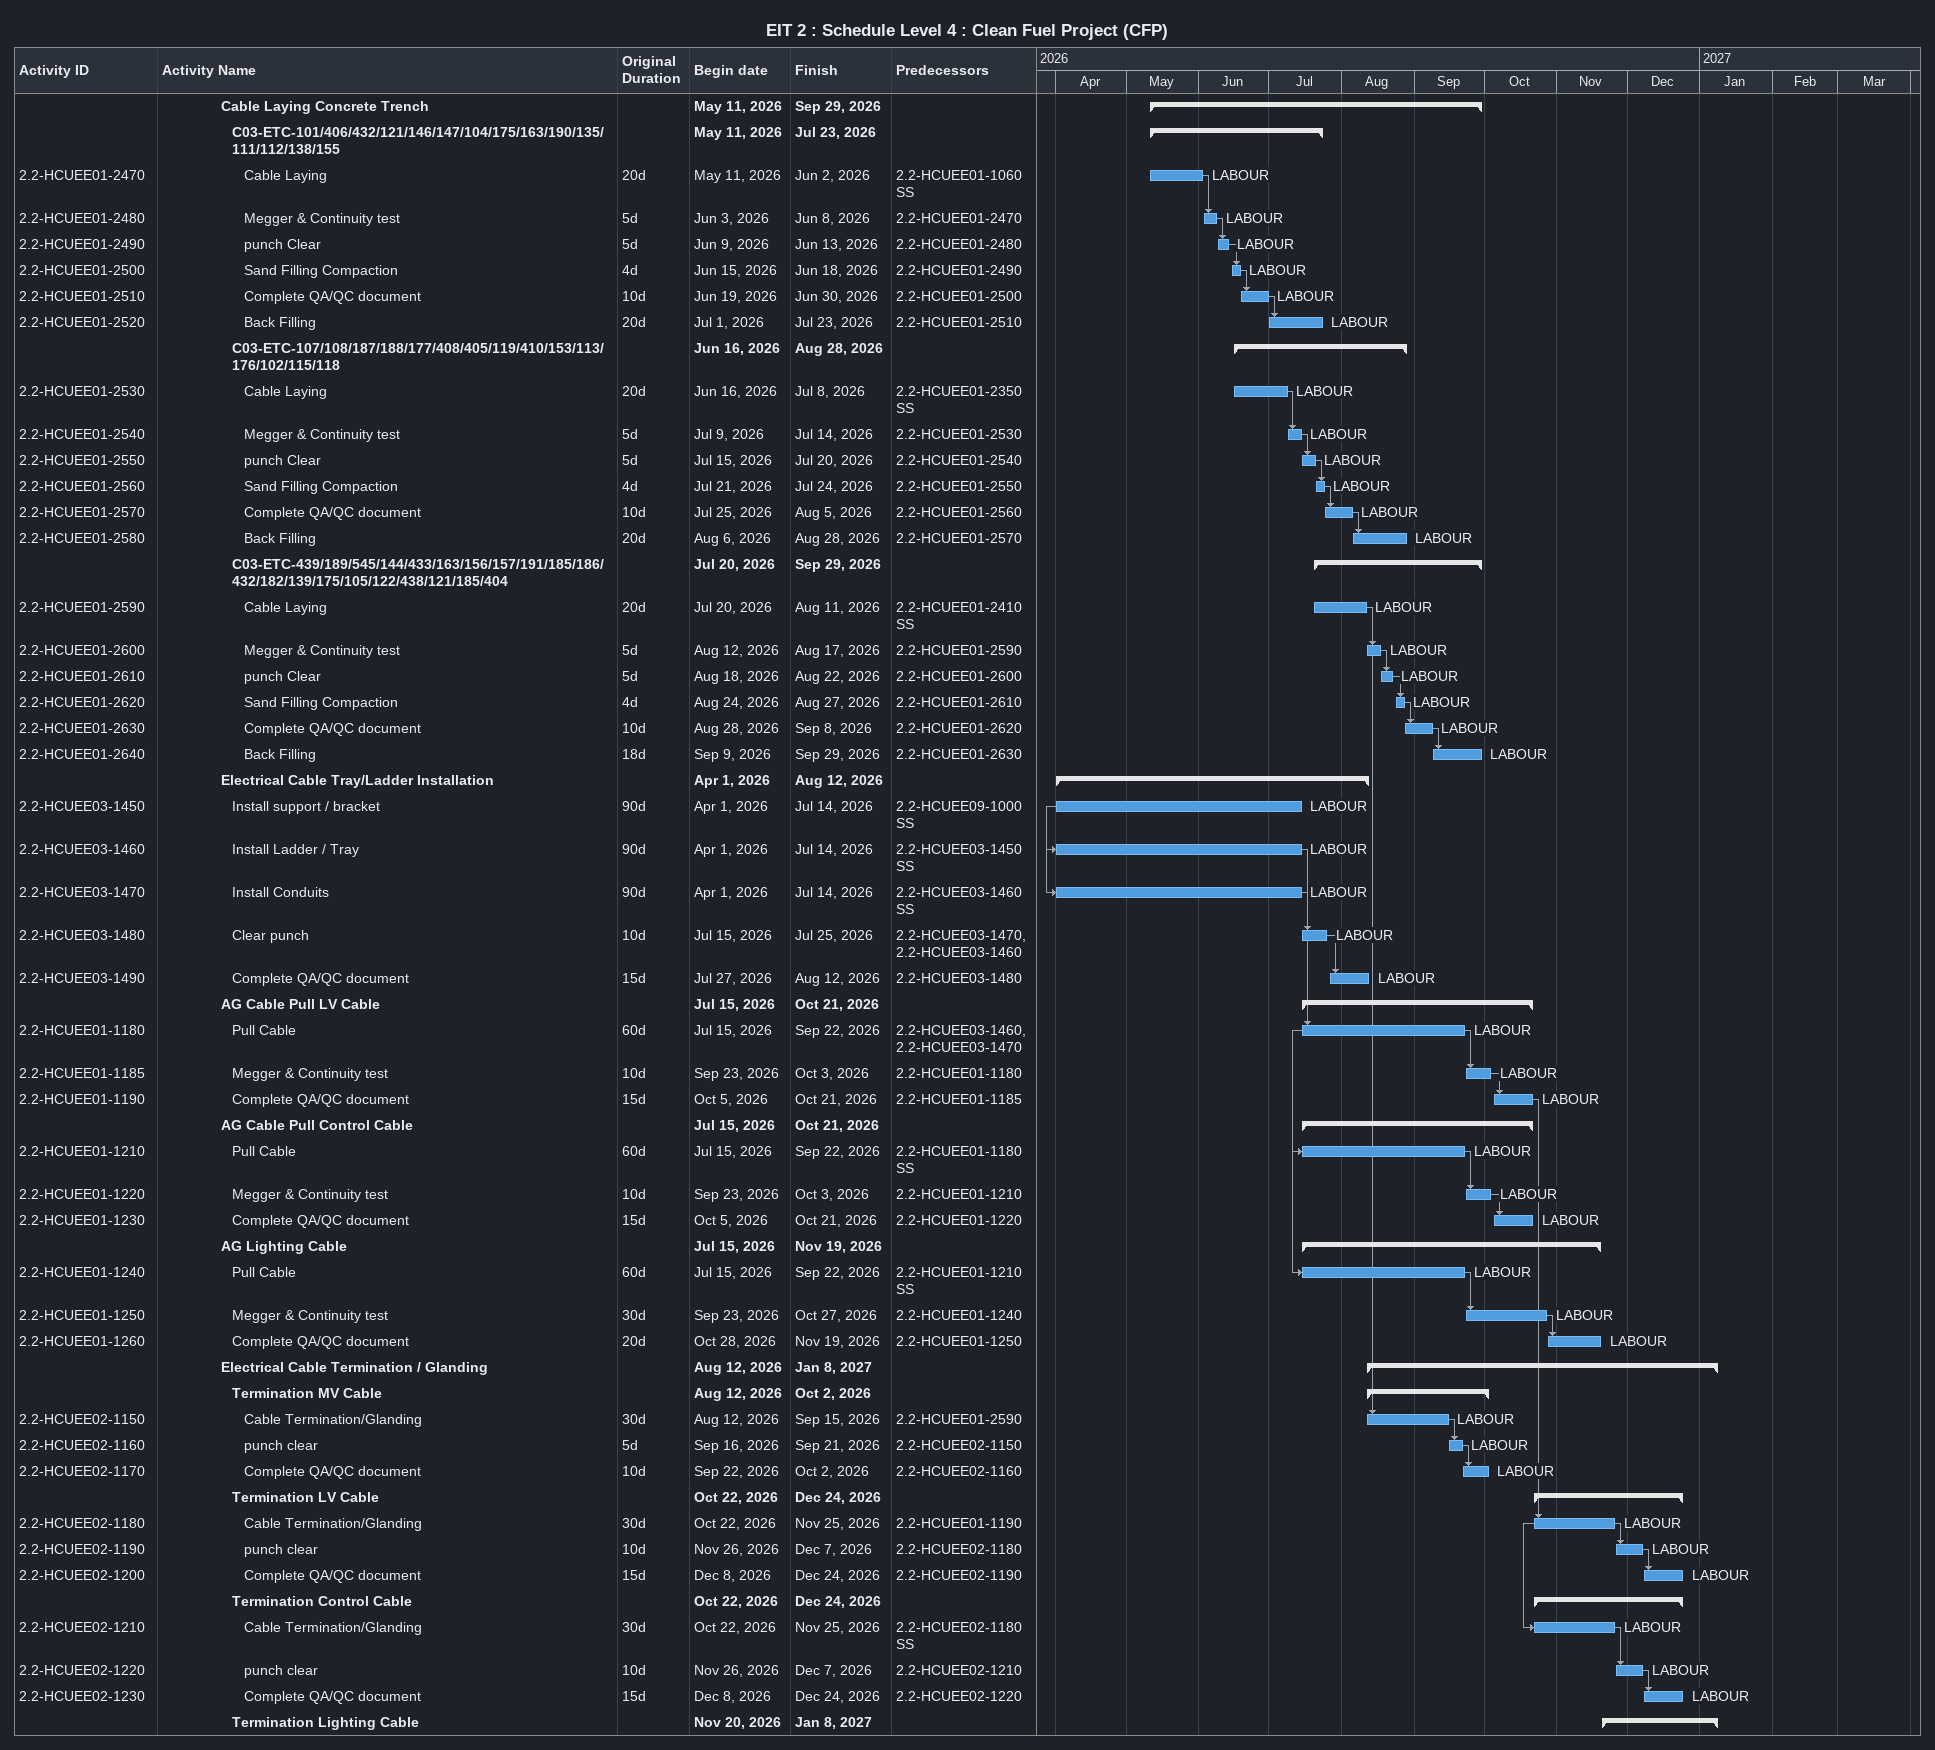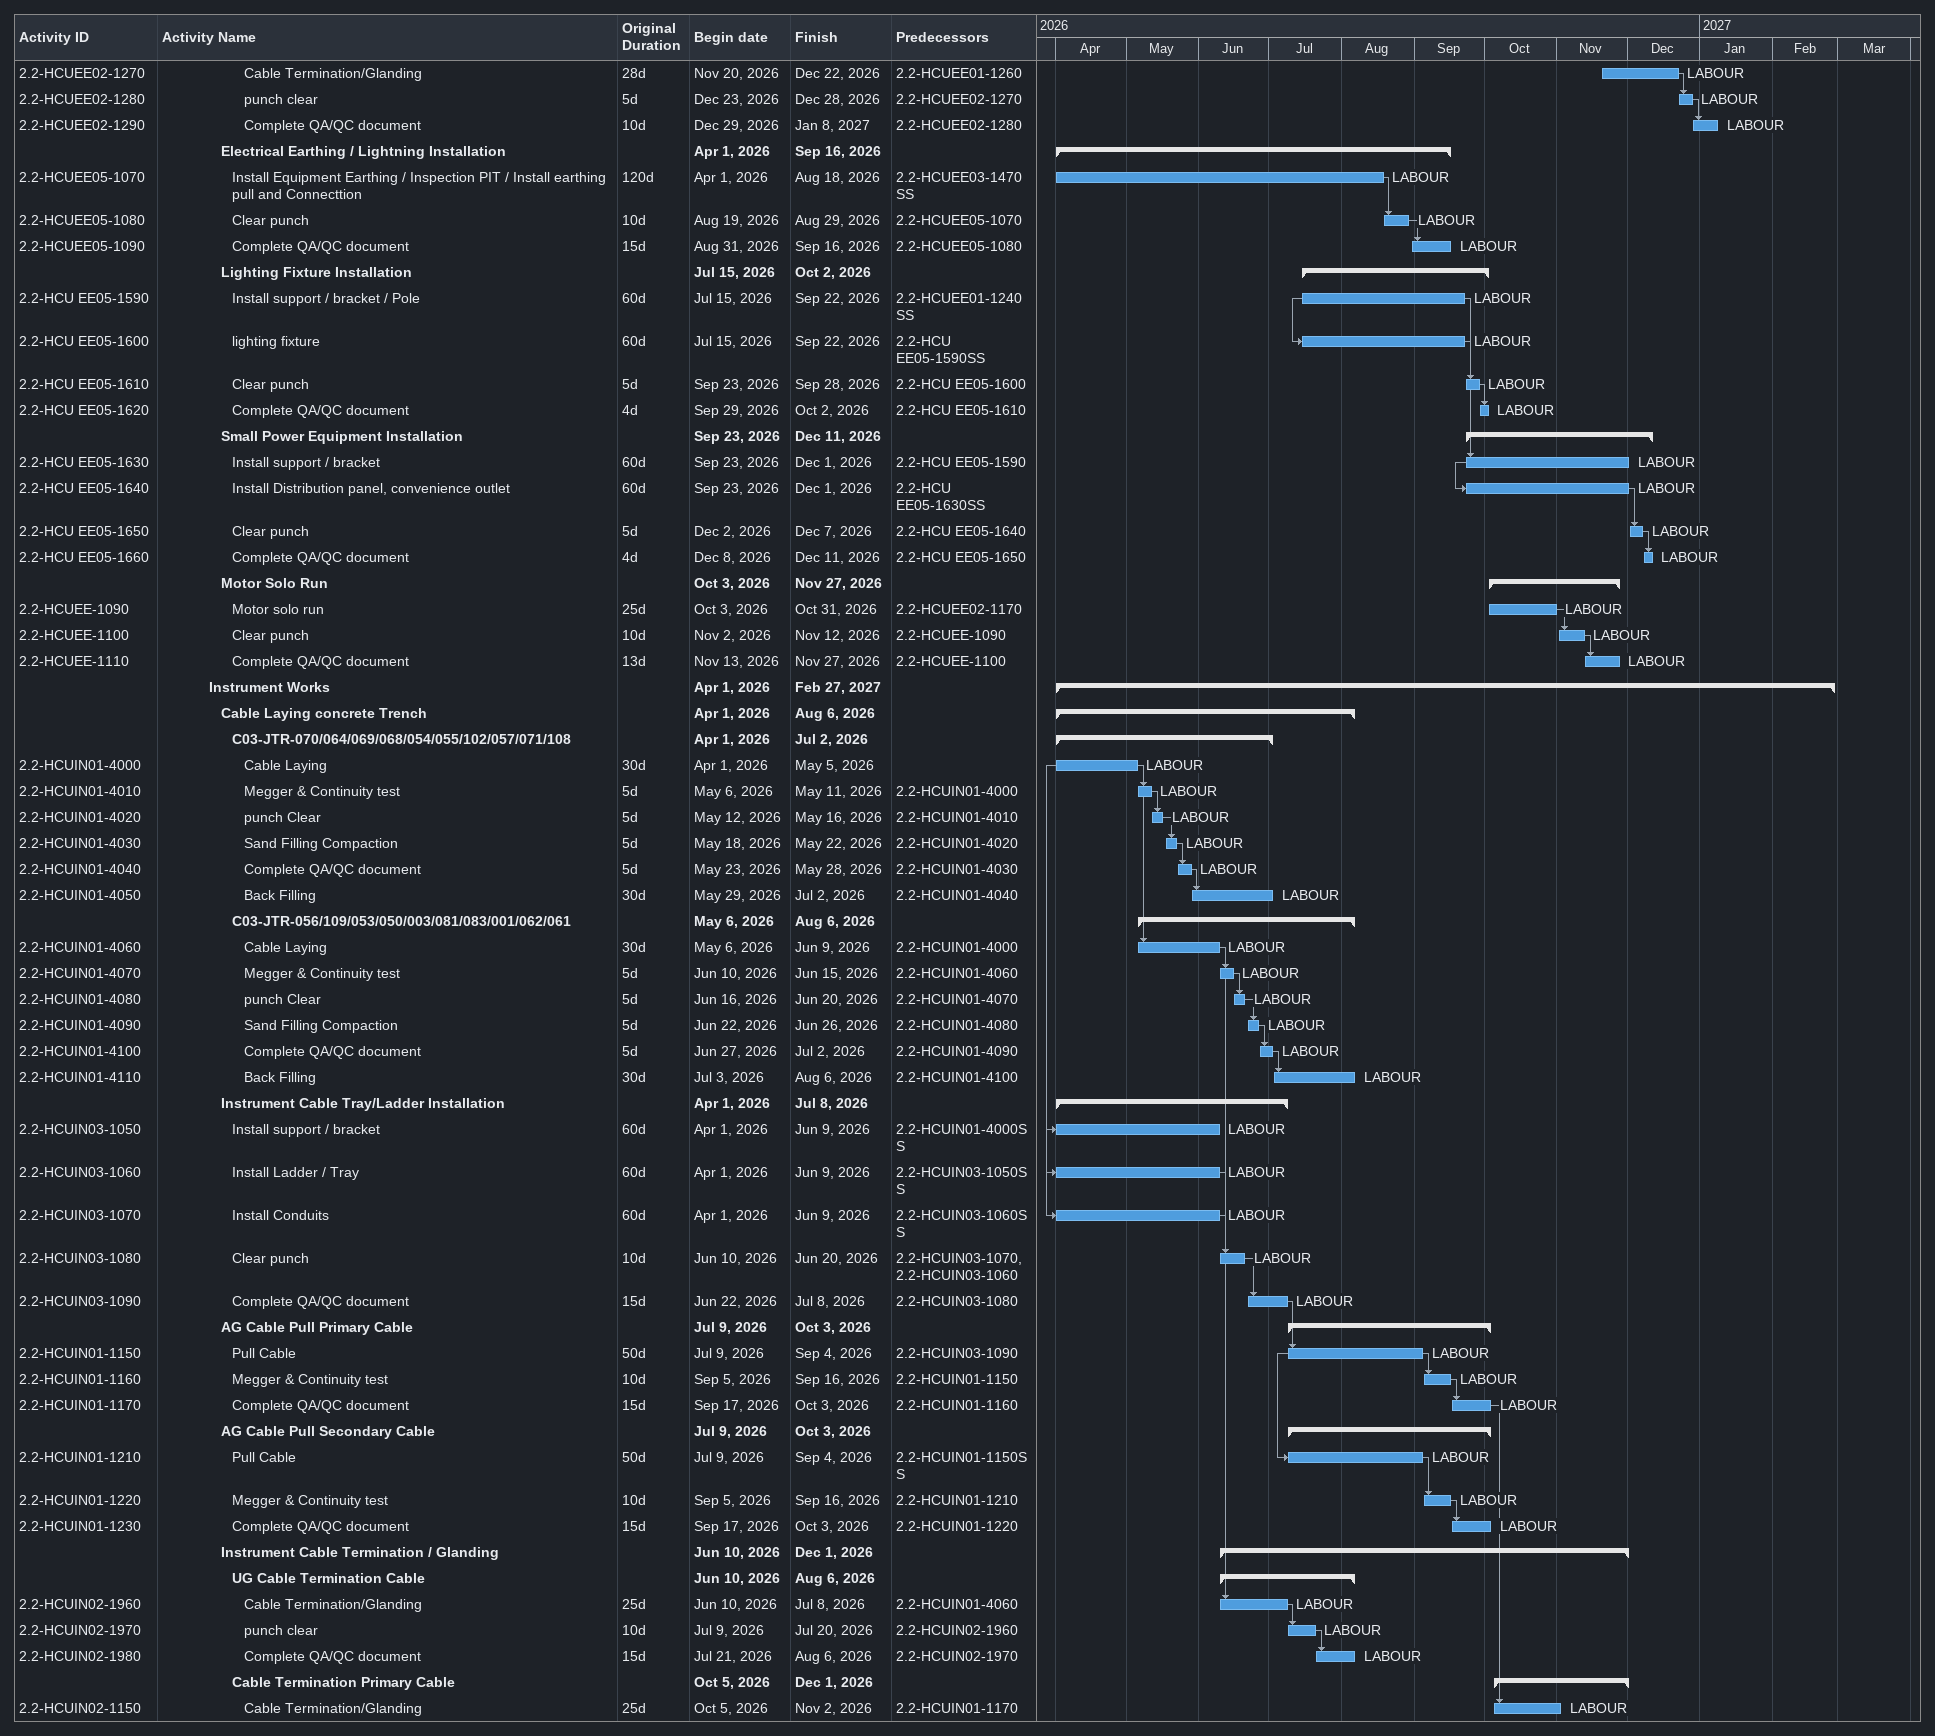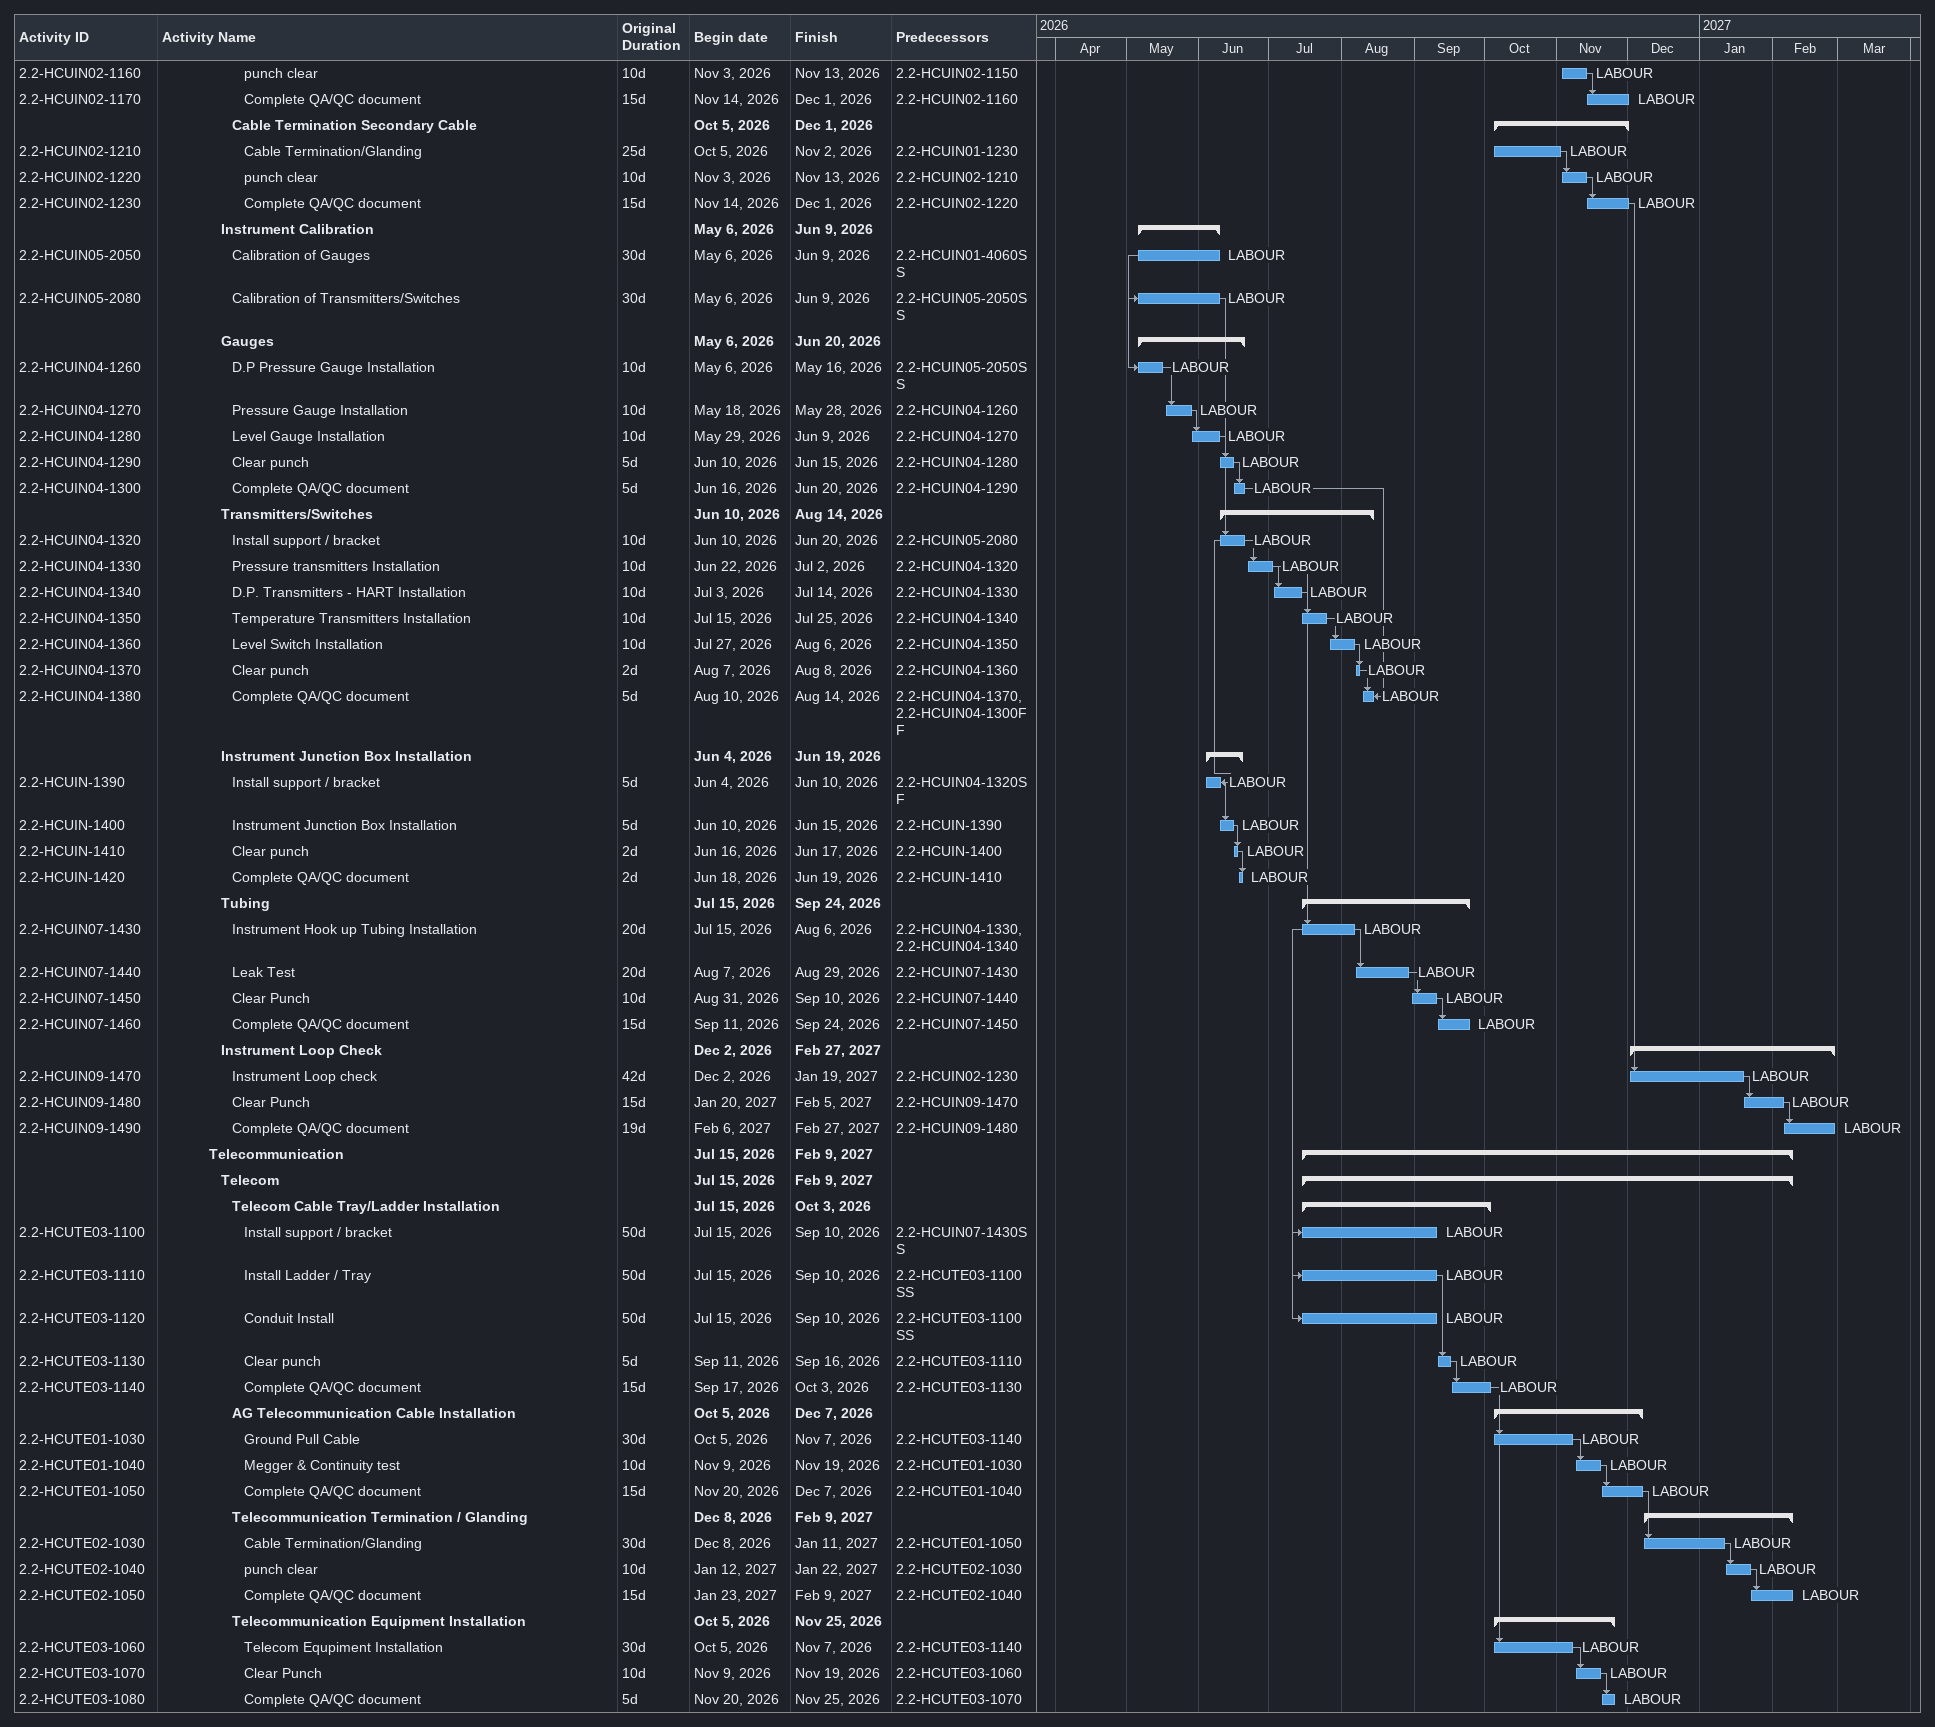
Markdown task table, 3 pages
EIT 2 : Schedule Level 4 : Clean Fuel Project (CFP)

| ID | Level | Task | Original duration | Start | Finish | Predecessors | Resources |
|---|---|---|---|---|---|---|---|
|  | 6 | **Cable Laying Concrete Trench** |  | 2026-05-11 | 2026-09-29 |  |  |
|  | 7 | **C03-ETC-101/406/432/121/146/147/104/175/163/190/135/111/112/138/155** |  | 2026-05-11 | 2026-07-23 |  |  |
| 2.2-HCUEE01-2470 | 8 | Cable Laying | 20d | 2026-05-11 | 2026-06-02 | 2.2-HCUEE01-1060SS | LABOUR |
| 2.2-HCUEE01-2480 | 8 | Megger & Continuity test | 5d | 2026-06-03 | 2026-06-08 | 2.2-HCUEE01-2470 | LABOUR |
| 2.2-HCUEE01-2490 | 8 | punch Clear | 5d | 2026-06-09 | 2026-06-13 | 2.2-HCUEE01-2480 | LABOUR |
| 2.2-HCUEE01-2500 | 8 | Sand Filling Compaction | 4d | 2026-06-15 | 2026-06-18 | 2.2-HCUEE01-2490 | LABOUR |
| 2.2-HCUEE01-2510 | 8 | Complete QA/QC document | 10d | 2026-06-19 | 2026-06-30 | 2.2-HCUEE01-2500 | LABOUR |
| 2.2-HCUEE01-2520 | 8 | Back Filling | 20d | 2026-07-01 | 2026-07-23 | 2.2-HCUEE01-2510 | LABOUR |
|  | 7 | **C03-ETC-107/108/187/188/177/408/405/119/410/153/113/176/102/115/118** |  | 2026-06-16 | 2026-08-28 |  |  |
| 2.2-HCUEE01-2530 | 8 | Cable Laying | 20d | 2026-06-16 | 2026-07-08 | 2.2-HCUEE01-2350SS | LABOUR |
| 2.2-HCUEE01-2540 | 8 | Megger & Continuity test | 5d | 2026-07-09 | 2026-07-14 | 2.2-HCUEE01-2530 | LABOUR |
| 2.2-HCUEE01-2550 | 8 | punch Clear | 5d | 2026-07-15 | 2026-07-20 | 2.2-HCUEE01-2540 | LABOUR |
| 2.2-HCUEE01-2560 | 8 | Sand Filling Compaction | 4d | 2026-07-21 | 2026-07-24 | 2.2-HCUEE01-2550 | LABOUR |
| 2.2-HCUEE01-2570 | 8 | Complete QA/QC document | 10d | 2026-07-25 | 2026-08-05 | 2.2-HCUEE01-2560 | LABOUR |
| 2.2-HCUEE01-2580 | 8 | Back Filling | 20d | 2026-08-06 | 2026-08-28 | 2.2-HCUEE01-2570 | LABOUR |
|  | 7 | **C03-ETC-439/189/545/144/433/163/156/157/191/185/186/432/182/139/175/105/122/438/121/185/404** |  | 2026-07-20 | 2026-09-29 |  |  |
| 2.2-HCUEE01-2590 | 8 | Cable Laying | 20d | 2026-07-20 | 2026-08-11 | 2.2-HCUEE01-2410SS | LABOUR |
| 2.2-HCUEE01-2600 | 8 | Megger & Continuity test | 5d | 2026-08-12 | 2026-08-17 | 2.2-HCUEE01-2590 | LABOUR |
| 2.2-HCUEE01-2610 | 8 | punch Clear | 5d | 2026-08-18 | 2026-08-22 | 2.2-HCUEE01-2600 | LABOUR |
| 2.2-HCUEE01-2620 | 8 | Sand Filling Compaction | 4d | 2026-08-24 | 2026-08-27 | 2.2-HCUEE01-2610 | LABOUR |
| 2.2-HCUEE01-2630 | 8 | Complete QA/QC document | 10d | 2026-08-28 | 2026-09-08 | 2.2-HCUEE01-2620 | LABOUR |
| 2.2-HCUEE01-2640 | 8 | Back Filling | 18d | 2026-09-09 | 2026-09-29 | 2.2-HCUEE01-2630 | LABOUR |
|  | 6 | **Electrical Cable Tray/Ladder Installation** |  | 2026-04-01 | 2026-08-12 |  |  |
| 2.2-HCUEE03-1450 | 7 | Install support / bracket | 90d | 2026-04-01 | 2026-07-14 | 2.2-HCUEE09-1000SS | LABOUR |
| 2.2-HCUEE03-1460 | 7 | Install Ladder / Tray | 90d | 2026-04-01 | 2026-07-14 | 2.2-HCUEE03-1450SS | LABOUR |
| 2.2-HCUEE03-1470 | 7 | Install Conduits | 90d | 2026-04-01 | 2026-07-14 | 2.2-HCUEE03-1460SS | LABOUR |
| 2.2-HCUEE03-1480 | 7 | Clear punch | 10d | 2026-07-15 | 2026-07-25 | 2.2-HCUEE03-1470, 2.2-HCUEE03-1460 | LABOUR |
| 2.2-HCUEE03-1490 | 7 | Complete QA/QC document | 15d | 2026-07-27 | 2026-08-12 | 2.2-HCUEE03-1480 | LABOUR |
|  | 6 | **AG Cable Pull LV Cable** |  | 2026-07-15 | 2026-10-21 |  |  |
| 2.2-HCUEE01-1180 | 7 | Pull Cable | 60d | 2026-07-15 | 2026-09-22 | 2.2-HCUEE03-1460, 2.2-HCUEE03-1470 | LABOUR |
| 2.2-HCUEE01-1185 | 7 | Megger & Continuity test | 10d | 2026-09-23 | 2026-10-03 | 2.2-HCUEE01-1180 | LABOUR |
| 2.2-HCUEE01-1190 | 7 | Complete QA/QC document | 15d | 2026-10-05 | 2026-10-21 | 2.2-HCUEE01-1185 | LABOUR |
|  | 6 | **AG Cable Pull Control Cable** |  | 2026-07-15 | 2026-10-21 |  |  |
| 2.2-HCUEE01-1210 | 7 | Pull Cable | 60d | 2026-07-15 | 2026-09-22 | 2.2-HCUEE01-1180SS | LABOUR |
| 2.2-HCUEE01-1220 | 7 | Megger & Continuity test | 10d | 2026-09-23 | 2026-10-03 | 2.2-HCUEE01-1210 | LABOUR |
| 2.2-HCUEE01-1230 | 7 | Complete QA/QC document | 15d | 2026-10-05 | 2026-10-21 | 2.2-HCUEE01-1220 | LABOUR |
|  | 6 | **AG Lighting Cable** |  | 2026-07-15 | 2026-11-19 |  |  |
| 2.2-HCUEE01-1240 | 7 | Pull Cable | 60d | 2026-07-15 | 2026-09-22 | 2.2-HCUEE01-1210SS | LABOUR |
| 2.2-HCUEE01-1250 | 7 | Megger & Continuity test | 30d | 2026-09-23 | 2026-10-27 | 2.2-HCUEE01-1240 | LABOUR |
| 2.2-HCUEE01-1260 | 7 | Complete QA/QC document | 20d | 2026-10-28 | 2026-11-19 | 2.2-HCUEE01-1250 | LABOUR |
|  | 6 | **Electrical Cable Termination / Glanding** |  | 2026-08-12 | 2027-01-08 |  |  |
|  | 7 | **Termination MV Cable** |  | 2026-08-12 | 2026-10-02 |  |  |
| 2.2-HCUEE02-1150 | 8 | Cable Termination/Glanding | 30d | 2026-08-12 | 2026-09-15 | 2.2-HCUEE01-2590 | LABOUR |
| 2.2-HCUEE02-1160 | 8 | punch clear | 5d | 2026-09-16 | 2026-09-21 | 2.2-HCUEE02-1150 | LABOUR |
| 2.2-HCUEE02-1170 | 8 | Complete QA/QC document | 10d | 2026-09-22 | 2026-10-02 | 2.2-HCUEE02-1160 | LABOUR |
|  | 7 | **Termination LV Cable** |  | 2026-10-22 | 2026-12-24 |  |  |
| 2.2-HCUEE02-1180 | 8 | Cable Termination/Glanding | 30d | 2026-10-22 | 2026-11-25 | 2.2-HCUEE01-1190 | LABOUR |
| 2.2-HCUEE02-1190 | 8 | punch clear | 10d | 2026-11-26 | 2026-12-07 | 2.2-HCUEE02-1180 | LABOUR |
| 2.2-HCUEE02-1200 | 8 | Complete QA/QC document | 15d | 2026-12-08 | 2026-12-24 | 2.2-HCUEE02-1190 | LABOUR |
|  | 7 | **Termination Control Cable** |  | 2026-10-22 | 2026-12-24 |  |  |
| 2.2-HCUEE02-1210 | 8 | Cable Termination/Glanding | 30d | 2026-10-22 | 2026-11-25 | 2.2-HCUEE02-1180SS | LABOUR |
| 2.2-HCUEE02-1220 | 8 | punch clear | 10d | 2026-11-26 | 2026-12-07 | 2.2-HCUEE02-1210 | LABOUR |
| 2.2-HCUEE02-1230 | 8 | Complete QA/QC document | 15d | 2026-12-08 | 2026-12-24 | 2.2-HCUEE02-1220 | LABOUR |
|  | 7 | **Termination Lighting Cable** |  | 2026-11-20 | 2027-01-08 |  |  |
| 2.2-HCUEE02-1270 | 8 | Cable Termination/Glanding | 28d | 2026-11-20 | 2026-12-22 | 2.2-HCUEE01-1260 | LABOUR |
| 2.2-HCUEE02-1280 | 8 | punch clear | 5d | 2026-12-23 | 2026-12-28 | 2.2-HCUEE02-1270 | LABOUR |
| 2.2-HCUEE02-1290 | 8 | Complete QA/QC document | 10d | 2026-12-29 | 2027-01-08 | 2.2-HCUEE02-1280 | LABOUR |
|  | 6 | **Electrical Earthing / Lightning Installation** |  | 2026-04-01 | 2026-09-16 |  |  |
| 2.2-HCUEE05-1070 | 7 | Install Equipment Earthing / Inspection PIT / Install earthing pull and Connecttion | 120d | 2026-04-01 | 2026-08-18 | 2.2-HCUEE03-1470SS | LABOUR |
| 2.2-HCUEE05-1080 | 7 | Clear punch | 10d | 2026-08-19 | 2026-08-29 | 2.2-HCUEE05-1070 | LABOUR |
| 2.2-HCUEE05-1090 | 7 | Complete QA/QC document | 15d | 2026-08-31 | 2026-09-16 | 2.2-HCUEE05-1080 | LABOUR |
|  | 6 | **Lighting Fixture Installation** |  | 2026-07-15 | 2026-10-02 |  |  |
| 2.2-HCU EE05-1590 | 7 | Install support / bracket / Pole | 60d | 2026-07-15 | 2026-09-22 | 2.2-HCUEE01-1240SS | LABOUR |
| 2.2-HCU EE05-1600 | 7 | lighting fixture | 60d | 2026-07-15 | 2026-09-22 | 2.2-HCU EE05-1590SS | LABOUR |
| 2.2-HCU EE05-1610 | 7 | Clear punch | 5d | 2026-09-23 | 2026-09-28 | 2.2-HCU EE05-1600 | LABOUR |
| 2.2-HCU EE05-1620 | 7 | Complete QA/QC document | 4d | 2026-09-29 | 2026-10-02 | 2.2-HCU EE05-1610 | LABOUR |
|  | 6 | **Small Power Equipment Installation** |  | 2026-09-23 | 2026-12-11 |  |  |
| 2.2-HCU EE05-1630 | 7 | Install support / bracket | 60d | 2026-09-23 | 2026-12-01 | 2.2-HCU EE05-1590 | LABOUR |
| 2.2-HCU EE05-1640 | 7 | Install Distribution panel, convenience outlet | 60d | 2026-09-23 | 2026-12-01 | 2.2-HCU EE05-1630SS | LABOUR |
| 2.2-HCU EE05-1650 | 7 | Clear punch | 5d | 2026-12-02 | 2026-12-07 | 2.2-HCU EE05-1640 | LABOUR |
| 2.2-HCU EE05-1660 | 7 | Complete QA/QC document | 4d | 2026-12-08 | 2026-12-11 | 2.2-HCU EE05-1650 | LABOUR |
|  | 6 | **Motor Solo Run** |  | 2026-10-03 | 2026-11-27 |  |  |
| 2.2-HCUEE-1090 | 7 | Motor solo run | 25d | 2026-10-03 | 2026-10-31 | 2.2-HCUEE02-1170 | LABOUR |
| 2.2-HCUEE-1100 | 7 | Clear punch | 10d | 2026-11-02 | 2026-11-12 | 2.2-HCUEE-1090 | LABOUR |
| 2.2-HCUEE-1110 | 7 | Complete QA/QC document | 13d | 2026-11-13 | 2026-11-27 | 2.2-HCUEE-1100 | LABOUR |
|  | 5 | **Instrument Works** |  | 2026-04-01 | 2027-02-27 |  |  |
|  | 6 | **Cable Laying concrete Trench** |  | 2026-04-01 | 2026-08-06 |  |  |
|  | 7 | **C03-JTR-070/064/069/068/054/055/102/057/071/108** |  | 2026-04-01 | 2026-07-02 |  |  |
| 2.2-HCUIN01-4000 | 8 | Cable Laying | 30d | 2026-04-01 | 2026-05-05 |  | LABOUR |
| 2.2-HCUIN01-4010 | 8 | Megger & Continuity test | 5d | 2026-05-06 | 2026-05-11 | 2.2-HCUIN01-4000 | LABOUR |
| 2.2-HCUIN01-4020 | 8 | punch Clear | 5d | 2026-05-12 | 2026-05-16 | 2.2-HCUIN01-4010 | LABOUR |
| 2.2-HCUIN01-4030 | 8 | Sand Filling Compaction | 5d | 2026-05-18 | 2026-05-22 | 2.2-HCUIN01-4020 | LABOUR |
| 2.2-HCUIN01-4040 | 8 | Complete QA/QC document | 5d | 2026-05-23 | 2026-05-28 | 2.2-HCUIN01-4030 | LABOUR |
| 2.2-HCUIN01-4050 | 8 | Back Filling | 30d | 2026-05-29 | 2026-07-02 | 2.2-HCUIN01-4040 | LABOUR |
|  | 7 | **C03-JTR-056/109/053/050/003/081/083/001/062/061** |  | 2026-05-06 | 2026-08-06 |  |  |
| 2.2-HCUIN01-4060 | 8 | Cable Laying | 30d | 2026-05-06 | 2026-06-09 | 2.2-HCUIN01-4000 | LABOUR |
| 2.2-HCUIN01-4070 | 8 | Megger & Continuity test | 5d | 2026-06-10 | 2026-06-15 | 2.2-HCUIN01-4060 | LABOUR |
| 2.2-HCUIN01-4080 | 8 | punch Clear | 5d | 2026-06-16 | 2026-06-20 | 2.2-HCUIN01-4070 | LABOUR |
| 2.2-HCUIN01-4090 | 8 | Sand Filling Compaction | 5d | 2026-06-22 | 2026-06-26 | 2.2-HCUIN01-4080 | LABOUR |
| 2.2-HCUIN01-4100 | 8 | Complete QA/QC document | 5d | 2026-06-27 | 2026-07-02 | 2.2-HCUIN01-4090 | LABOUR |
| 2.2-HCUIN01-4110 | 8 | Back Filling | 30d | 2026-07-03 | 2026-08-06 | 2.2-HCUIN01-4100 | LABOUR |
|  | 6 | **Instrument Cable Tray/Ladder Installation** |  | 2026-04-01 | 2026-07-08 |  |  |
| 2.2-HCUIN03-1050 | 7 | Install support / bracket | 60d | 2026-04-01 | 2026-06-09 | 2.2-HCUIN01-4000SS | LABOUR |
| 2.2-HCUIN03-1060 | 7 | Install Ladder / Tray | 60d | 2026-04-01 | 2026-06-09 | 2.2-HCUIN03-1050SS | LABOUR |
| 2.2-HCUIN03-1070 | 7 | Install Conduits | 60d | 2026-04-01 | 2026-06-09 | 2.2-HCUIN03-1060SS | LABOUR |
| 2.2-HCUIN03-1080 | 7 | Clear punch | 10d | 2026-06-10 | 2026-06-20 | 2.2-HCUIN03-1070, 2.2-HCUIN03-1060 | LABOUR |
| 2.2-HCUIN03-1090 | 7 | Complete QA/QC document | 15d | 2026-06-22 | 2026-07-08 | 2.2-HCUIN03-1080 | LABOUR |
|  | 6 | **AG Cable Pull Primary Cable** |  | 2026-07-09 | 2026-10-03 |  |  |
| 2.2-HCUIN01-1150 | 7 | Pull Cable | 50d | 2026-07-09 | 2026-09-04 | 2.2-HCUIN03-1090 | LABOUR |
| 2.2-HCUIN01-1160 | 7 | Megger & Continuity test | 10d | 2026-09-05 | 2026-09-16 | 2.2-HCUIN01-1150 | LABOUR |
| 2.2-HCUIN01-1170 | 7 | Complete QA/QC document | 15d | 2026-09-17 | 2026-10-03 | 2.2-HCUIN01-1160 | LABOUR |
|  | 6 | **AG Cable Pull Secondary Cable** |  | 2026-07-09 | 2026-10-03 |  |  |
| 2.2-HCUIN01-1210 | 7 | Pull Cable | 50d | 2026-07-09 | 2026-09-04 | 2.2-HCUIN01-1150SS | LABOUR |
| 2.2-HCUIN01-1220 | 7 | Megger & Continuity test | 10d | 2026-09-05 | 2026-09-16 | 2.2-HCUIN01-1210 | LABOUR |
| 2.2-HCUIN01-1230 | 7 | Complete QA/QC document | 15d | 2026-09-17 | 2026-10-03 | 2.2-HCUIN01-1220 | LABOUR |
|  | 6 | **Instrument Cable Termination / Glanding** |  | 2026-06-10 | 2026-12-01 |  |  |
|  | 7 | **UG Cable Termination Cable** |  | 2026-06-10 | 2026-08-06 |  |  |
| 2.2-HCUIN02-1960 | 8 | Cable Termination/Glanding | 25d | 2026-06-10 | 2026-07-08 | 2.2-HCUIN01-4060 | LABOUR |
| 2.2-HCUIN02-1970 | 8 | punch clear | 10d | 2026-07-09 | 2026-07-20 | 2.2-HCUIN02-1960 | LABOUR |
| 2.2-HCUIN02-1980 | 8 | Complete QA/QC document | 15d | 2026-07-21 | 2026-08-06 | 2.2-HCUIN02-1970 | LABOUR |
|  | 7 | **Cable Termination Primary Cable** |  | 2026-10-05 | 2026-12-01 |  |  |
| 2.2-HCUIN02-1150 | 8 | Cable Termination/Glanding | 25d | 2026-10-05 | 2026-11-02 | 2.2-HCUIN01-1170 | LABOUR |
| 2.2-HCUIN02-1160 | 8 | punch clear | 10d | 2026-11-03 | 2026-11-13 | 2.2-HCUIN02-1150 | LABOUR |
| 2.2-HCUIN02-1170 | 8 | Complete QA/QC document | 15d | 2026-11-14 | 2026-12-01 | 2.2-HCUIN02-1160 | LABOUR |
|  | 7 | **Cable Termination Secondary Cable** |  | 2026-10-05 | 2026-12-01 |  |  |
| 2.2-HCUIN02-1210 | 8 | Cable Termination/Glanding | 25d | 2026-10-05 | 2026-11-02 | 2.2-HCUIN01-1230 | LABOUR |
| 2.2-HCUIN02-1220 | 8 | punch clear | 10d | 2026-11-03 | 2026-11-13 | 2.2-HCUIN02-1210 | LABOUR |
| 2.2-HCUIN02-1230 | 8 | Complete QA/QC document | 15d | 2026-11-14 | 2026-12-01 | 2.2-HCUIN02-1220 | LABOUR |
|  | 6 | **Instrument Calibration** |  | 2026-05-06 | 2026-06-09 |  |  |
| 2.2-HCUIN05-2050 | 7 | Calibration of Gauges | 30d | 2026-05-06 | 2026-06-09 | 2.2-HCUIN01-4060SS | LABOUR |
| 2.2-HCUIN05-2080 | 7 | Calibration of Transmitters/Switches | 30d | 2026-05-06 | 2026-06-09 | 2.2-HCUIN05-2050SS | LABOUR |
|  | 6 | **Gauges** |  | 2026-05-06 | 2026-06-20 |  |  |
| 2.2-HCUIN04-1260 | 7 | D.P Pressure Gauge Installation | 10d | 2026-05-06 | 2026-05-16 | 2.2-HCUIN05-2050SS | LABOUR |
| 2.2-HCUIN04-1270 | 7 | Pressure Gauge Installation | 10d | 2026-05-18 | 2026-05-28 | 2.2-HCUIN04-1260 | LABOUR |
| 2.2-HCUIN04-1280 | 7 | Level Gauge Installation | 10d | 2026-05-29 | 2026-06-09 | 2.2-HCUIN04-1270 | LABOUR |
| 2.2-HCUIN04-1290 | 7 | Clear punch | 5d | 2026-06-10 | 2026-06-15 | 2.2-HCUIN04-1280 | LABOUR |
| 2.2-HCUIN04-1300 | 7 | Complete QA/QC document | 5d | 2026-06-16 | 2026-06-20 | 2.2-HCUIN04-1290 | LABOUR |
|  | 6 | **Transmitters/Switches** |  | 2026-06-10 | 2026-08-14 |  |  |
| 2.2-HCUIN04-1320 | 7 | Install support / bracket | 10d | 2026-06-10 | 2026-06-20 | 2.2-HCUIN05-2080 | LABOUR |
| 2.2-HCUIN04-1330 | 7 | Pressure transmitters Installation | 10d | 2026-06-22 | 2026-07-02 | 2.2-HCUIN04-1320 | LABOUR |
| 2.2-HCUIN04-1340 | 7 | D.P. Transmitters - HART Installation | 10d | 2026-07-03 | 2026-07-14 | 2.2-HCUIN04-1330 | LABOUR |
| 2.2-HCUIN04-1350 | 7 | Temperature Transmitters Installation | 10d | 2026-07-15 | 2026-07-25 | 2.2-HCUIN04-1340 | LABOUR |
| 2.2-HCUIN04-1360 | 7 | Level Switch Installation | 10d | 2026-07-27 | 2026-08-06 | 2.2-HCUIN04-1350 | LABOUR |
| 2.2-HCUIN04-1370 | 7 | Clear punch | 2d | 2026-08-07 | 2026-08-08 | 2.2-HCUIN04-1360 | LABOUR |
| 2.2-HCUIN04-1380 | 7 | Complete QA/QC document | 5d | 2026-08-10 | 2026-08-14 | 2.2-HCUIN04-1370, 2.2-HCUIN04-1300FF | LABOUR |
|  | 6 | **Instrument Junction Box Installation** |  | 2026-06-04 | 2026-06-19 |  |  |
| 2.2-HCUIN-1390 | 7 | Install support / bracket | 5d | 2026-06-04 | 2026-06-10 | 2.2-HCUIN04-1320SF | LABOUR |
| 2.2-HCUIN-1400 | 7 | Instrument Junction Box Installation | 5d | 2026-06-10 | 2026-06-15 | 2.2-HCUIN-1390 | LABOUR |
| 2.2-HCUIN-1410 | 7 | Clear punch | 2d | 2026-06-16 | 2026-06-17 | 2.2-HCUIN-1400 | LABOUR |
| 2.2-HCUIN-1420 | 7 | Complete QA/QC document | 2d | 2026-06-18 | 2026-06-19 | 2.2-HCUIN-1410 | LABOUR |
|  | 6 | **Tubing** |  | 2026-07-15 | 2026-09-24 |  |  |
| 2.2-HCUIN07-1430 | 7 | Instrument Hook up Tubing Installation | 20d | 2026-07-15 | 2026-08-06 | 2.2-HCUIN04-1330, 2.2-HCUIN04-1340 | LABOUR |
| 2.2-HCUIN07-1440 | 7 | Leak Test | 20d | 2026-08-07 | 2026-08-29 | 2.2-HCUIN07-1430 | LABOUR |
| 2.2-HCUIN07-1450 | 7 | Clear Punch | 10d | 2026-08-31 | 2026-09-10 | 2.2-HCUIN07-1440 | LABOUR |
| 2.2-HCUIN07-1460 | 7 | Complete QA/QC document | 15d | 2026-09-11 | 2026-09-24 | 2.2-HCUIN07-1450 | LABOUR |
|  | 6 | **Instrument Loop Check** |  | 2026-12-02 | 2027-02-27 |  |  |
| 2.2-HCUIN09-1470 | 7 | Instrument Loop check | 42d | 2026-12-02 | 2027-01-19 | 2.2-HCUIN02-1230 | LABOUR |
| 2.2-HCUIN09-1480 | 7 | Clear Punch | 15d | 2027-01-20 | 2027-02-05 | 2.2-HCUIN09-1470 | LABOUR |
| 2.2-HCUIN09-1490 | 7 | Complete QA/QC document | 19d | 2027-02-06 | 2027-02-27 | 2.2-HCUIN09-1480 | LABOUR |
|  | 5 | **Telecommunication** |  | 2026-07-15 | 2027-02-09 |  |  |
|  | 6 | **Telecom** |  | 2026-07-15 | 2027-02-09 |  |  |
|  | 7 | **Telecom Cable Tray/Ladder Installation** |  | 2026-07-15 | 2026-10-03 |  |  |
| 2.2-HCUTE03-1100 | 8 | Install support / bracket | 50d | 2026-07-15 | 2026-09-10 | 2.2-HCUIN07-1430SS | LABOUR |
| 2.2-HCUTE03-1110 | 8 | Install Ladder / Tray | 50d | 2026-07-15 | 2026-09-10 | 2.2-HCUTE03-1100SS | LABOUR |
| 2.2-HCUTE03-1120 | 8 | Conduit Install | 50d | 2026-07-15 | 2026-09-10 | 2.2-HCUTE03-1100SS | LABOUR |
| 2.2-HCUTE03-1130 | 8 | Clear punch | 5d | 2026-09-11 | 2026-09-16 | 2.2-HCUTE03-1110 | LABOUR |
| 2.2-HCUTE03-1140 | 8 | Complete QA/QC document | 15d | 2026-09-17 | 2026-10-03 | 2.2-HCUTE03-1130 | LABOUR |
|  | 7 | **AG Telecommunication Cable Installation** |  | 2026-10-05 | 2026-12-07 |  |  |
| 2.2-HCUTE01-1030 | 8 | Ground Pull Cable | 30d | 2026-10-05 | 2026-11-07 | 2.2-HCUTE03-1140 | LABOUR |
| 2.2-HCUTE01-1040 | 8 | Megger & Continuity test | 10d | 2026-11-09 | 2026-11-19 | 2.2-HCUTE01-1030 | LABOUR |
| 2.2-HCUTE01-1050 | 8 | Complete QA/QC document | 15d | 2026-11-20 | 2026-12-07 | 2.2-HCUTE01-1040 | LABOUR |
|  | 7 | **Telecommunication Termination / Glanding** |  | 2026-12-08 | 2027-02-09 |  |  |
| 2.2-HCUTE02-1030 | 8 | Cable Termination/Glanding | 30d | 2026-12-08 | 2027-01-11 | 2.2-HCUTE01-1050 | LABOUR |
| 2.2-HCUTE02-1040 | 8 | punch clear | 10d | 2027-01-12 | 2027-01-22 | 2.2-HCUTE02-1030 | LABOUR |
| 2.2-HCUTE02-1050 | 8 | Complete QA/QC document | 15d | 2027-01-23 | 2027-02-09 | 2.2-HCUTE02-1040 | LABOUR |
|  | 7 | **Telecommunication Equipment Installation** |  | 2026-10-05 | 2026-11-25 |  |  |
| 2.2-HCUTE03-1060 | 8 | Telecom Equpiment Installation | 30d | 2026-10-05 | 2026-11-07 | 2.2-HCUTE03-1140 | LABOUR |
| 2.2-HCUTE03-1070 | 8 | Clear Punch | 10d | 2026-11-09 | 2026-11-19 | 2.2-HCUTE03-1060 | LABOUR |
| 2.2-HCUTE03-1080 | 8 | Complete QA/QC document | 5d | 2026-11-20 | 2026-11-25 | 2.2-HCUTE03-1070 | LABOUR |
